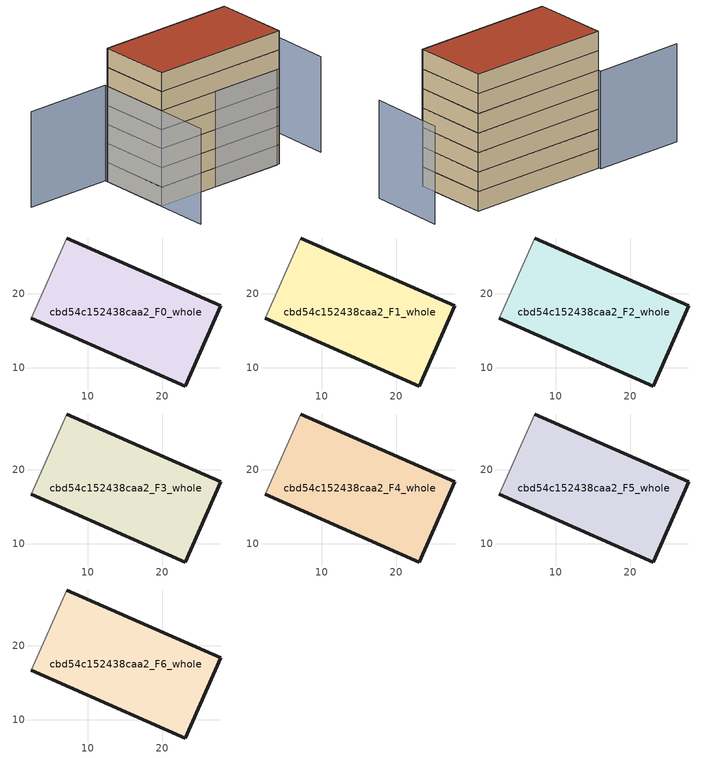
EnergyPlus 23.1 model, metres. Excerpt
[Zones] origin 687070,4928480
cbd54c152438caa2_F0_whole
 floor ground (EU_floor_Construction): 23.1,7.57 27.85,18.38 7.12,27.47 2.38,16.67 z0
 wall outside (EU_wall_Construction): 7.12,27.47 27.85,18.38 23.1,7.57 2.38,16.67 z0:3
 wall adiabatic (EU_wall_Construction): 2.38,16.67 7.12,27.47 z0:3
cbd54c152438caa2_F1_whole
 floor to cbd54c152438caa2_F0_whole (EU_floor_Construction): 23.1,7.57 27.85,18.38 7.12,27.47 2.38,16.67 z3
 wall outside (EU_wall_Construction): 7.12,27.47 27.85,18.38 23.1,7.57 2.38,16.67 z3:6
 wall adiabatic (EU_wall_Construction): 2.38,16.67 7.12,27.47 z3:6
cbd54c152438caa2_F2_whole
 floor to cbd54c152438caa2_F1_whole (EU_floor_Construction): 23.1,7.57 27.85,18.38 7.12,27.47 2.38,16.67 z6
 wall outside (EU_wall_Construction): 7.12,27.47 27.85,18.38 23.1,7.57 2.38,16.67 z6:9
 wall adiabatic (EU_wall_Construction): 2.38,16.67 7.12,27.47 z6:9
cbd54c152438caa2_F3_whole
 floor to cbd54c152438caa2_F2_whole (EU_floor_Construction): 23.1,7.57 27.85,18.38 7.12,27.47 2.38,16.67 z9
 wall outside (EU_wall_Construction): 7.12,27.47 27.85,18.38 23.1,7.57 2.38,16.67 z9:12
 wall adiabatic (EU_wall_Construction): 2.38,16.67 7.12,27.47 z9:12
cbd54c152438caa2_F4_whole
 floor to cbd54c152438caa2_F3_whole (EU_floor_Construction): 23.1,7.57 27.85,18.38 7.12,27.47 2.38,16.67 z12
 wall outside (EU_wall_Construction): 7.12,27.47 27.85,18.38 23.1,7.57 2.38,16.67 z12:15
 wall adiabatic (EU_wall_Construction): 2.38,16.67 7.12,27.47 z12:15
cbd54c152438caa2_F5_whole
 floor to cbd54c152438caa2_F4_whole (EU_floor_Construction): 23.1,7.57 27.85,18.38 7.12,27.47 2.38,16.67 z15
 wall outside (EU_wall_Construction): 7.12,27.47 27.85,18.38 23.1,7.57 2.38,16.67 z15:18
 wall adiabatic (EU_wall_Construction): 2.38,16.67 7.12,27.47 z15:18
cbd54c152438caa2_F6_whole
 floor to cbd54c152438caa2_F5_whole (EU_floor_Construction): 23.1,7.57 27.85,18.38 7.12,27.47 2.38,16.67 z18
 wall outside (EU_wall_Construction): 7.12,27.47 27.85,18.38 23.1,7.57 2.38,16.67 z18:21
 wall adiabatic (EU_wall_Construction): 2.38,16.67 7.12,27.47 z18:21
 roof outside (EU_roof_Construction): 27.85,18.38 23.1,7.57 2.38,16.67 7.12,27.47 z21
shading: 9.19,13.69 22.65,7.68 / 29.46,3.85 34.42,14.65 / -5.83,33.63 7.23,27.87 / 7.23,27.87 -1.14,8.89 z0:15
[Building]
EU S2 Campaign: North Axis=0; Terrain=City; Solar Distribution=FullExterior
[Site:Location]
Bologna: Latitude=44.5; Longitude=11.25; Time Zone=1; Elevation=37
[SizingPeriod:WeatherFileDays]
AnnualSizingPeriod: Begin Month=1; Begin Day of Month=1; End Month=12; End Day of Month=31; Day of Week for Start Day=Monday; Use Weather File Daylight Saving Period=No; Use Weather File Rain and Snow Indicators=No
[MATERIAL]
EU_InternalMass_Material: Roughness=MediumRough; Thickness=0.1; Conductivity=1; Density=1800; Specific Heat=900; Thermal Absorptance=0.9; Solar Absorptance=0.7; Visible Absorptance=0.7
[MATERIAL:NOMASS] Roughness=MediumRough; Thermal Absorptance=0.9; Solar Absorptance=0.7; Visible Absorptance=0.7
Name | Thermal Resistance
EU_wall_NoMass | 0.905828
EU_roof_NoMass | 0.37593
EU_floor_NoMass | 0.67114
[CONSTRUCTION]
EU_wall_Construction: EU_wall_NoMass
EU_roof_Construction: EU_roof_NoMass
EU_floor_Construction: EU_floor_NoMass
EU_InternalMass_Construction: EU_InternalMass_Material
[ZONE] Type=1; Multiplier=1; Ceiling Height=autocalculate; Volume=801.799; Floor Area=autocalculate; Part of Total Floor Area=Yes
cbd54c152438caa2_F0_whole; cbd54c152438caa2_F1_whole; cbd54c152438caa2_F2_whole; cbd54c152438caa2_F3_whole; cbd54c152438caa2_F4_whole; cbd54c152438caa2_F5_whole; cbd54c152438caa2_F6_whole
[INTERNALMASS] Construction=EU_InternalMass_Construction; Surface Area=267.267
Name | Zone or ZoneList
cbd54c152438caa2_F0_whole_EU_InternalMass | cbd54c152438caa2_F0_whole
cbd54c152438caa2_F1_whole_EU_InternalMass | cbd54c152438caa2_F1_whole
cbd54c152438caa2_F2_whole_EU_InternalMass | cbd54c152438caa2_F2_whole
cbd54c152438caa2_F3_whole_EU_InternalMass | cbd54c152438caa2_F3_whole
cbd54c152438caa2_F4_whole_EU_InternalMass | cbd54c152438caa2_F4_whole
cbd54c152438caa2_F5_whole_EU_InternalMass | cbd54c152438caa2_F5_whole
cbd54c152438caa2_F6_whole_EU_InternalMass | cbd54c152438caa2_F6_whole
[OTHEREQUIPMENT] Fuel Type=Electricity; Design Level Calculation Method=Watts/Area; Power per Zone Floor Area=1; Fraction Latent=0; Fraction Radiant=0; Fraction Lost=0; Carbon Dioxide Generation Rate=0; EndUse Subcategory=EU_Step8_InternalGains
Name | Zone or ZoneList or Space or SpaceList | Schedule
EU_Step8_InternalGain_cbd54c152438caa2_F0_whole_f000 | cbd54c152438caa2_F0_whole | EU_Step8_GainSchedule_cbd54c152438caa2_F0_whole_f000
EU_Step8_InternalGain_cbd54c152438caa2_F1_whole_f000 | cbd54c152438caa2_F1_whole | EU_Step8_GainSchedule_cbd54c152438caa2_F1_whole_f000
EU_Step8_InternalGain_cbd54c152438caa2_F2_whole_f000 | cbd54c152438caa2_F2_whole | EU_Step8_GainSchedule_cbd54c152438caa2_F2_whole_f000
EU_Step8_InternalGain_cbd54c152438caa2_F3_whole_f000 | cbd54c152438caa2_F3_whole | EU_Step8_GainSchedule_cbd54c152438caa2_F3_whole_f000
EU_Step8_InternalGain_cbd54c152438caa2_F4_whole_f000 | cbd54c152438caa2_F4_whole | EU_Step8_GainSchedule_cbd54c152438caa2_F4_whole_f000
EU_Step8_InternalGain_cbd54c152438caa2_F5_whole_f000 | cbd54c152438caa2_F5_whole | EU_Step8_GainSchedule_cbd54c152438caa2_F5_whole_f000
EU_Step8_InternalGain_cbd54c152438caa2_F6_whole_f000 | cbd54c152438caa2_F6_whole | EU_Step8_GainSchedule_cbd54c152438caa2_F6_whole_f000
[ZONEVENTILATION:DESIGNFLOWRATE] Schedule=EU_AlwaysOn; Design Flow Rate Calculation Method=AirChanges/Hour; Air Changes per Hour=0.73129; Ventilation Type=Natural; Fan Pressure Rise=0; Fan Total Efficiency=1; Constant Term Coefficient=1; Temperature Term Coefficient=0; Velocity Term Coefficient=0; Velocity Squared Term Coefficient=0; Minimum Indoor Temperature=-100; Maximum Indoor Temperature=100; Delta Temperature=-100; Minimum Outdoor Temperature=-100; Maximum Outdoor Temperature=100; Maximum Wind Speed=40
Name | Zone or ZoneList or Space or SpaceList
EU_ConstantAir_cbd54c152438caa2_F0_whole | cbd54c152438caa2_F0_whole
EU_ConstantAir_cbd54c152438caa2_F1_whole | cbd54c152438caa2_F1_whole
EU_ConstantAir_cbd54c152438caa2_F2_whole | cbd54c152438caa2_F2_whole
EU_ConstantAir_cbd54c152438caa2_F3_whole | cbd54c152438caa2_F3_whole
EU_ConstantAir_cbd54c152438caa2_F4_whole | cbd54c152438caa2_F4_whole
EU_ConstantAir_cbd54c152438caa2_F5_whole | cbd54c152438caa2_F5_whole
EU_ConstantAir_cbd54c152438caa2_F6_whole | cbd54c152438caa2_F6_whole
[HVACTEMPLATE:THERMOSTAT] Constant Heating Setpoint=20; Constant Cooling Setpoint=50
EU_HeatOnly_cbd54c152438caa2_F0_whole; EU_HeatOnly_cbd54c152438caa2_F1_whole; EU_HeatOnly_cbd54c152438caa2_F2_whole; EU_HeatOnly_cbd54c152438caa2_F3_whole; EU_HeatOnly_cbd54c152438caa2_F4_whole; EU_HeatOnly_cbd54c152438caa2_F5_whole; EU_HeatOnly_cbd54c152438caa2_F6_whole
[HVACTEMPLATE:ZONE:IDEALLOADSAIRSYSTEM] System Availability Schedule=EU_AlwaysOn; Maximum Heating Supply Air Temperature=50; Minimum Cooling Supply Air Temperature=13; Maximum Heating Supply Air Humidity Ratio=0.0156; Minimum Cooling Supply Air Humidity Ratio=0.0077; Heating Limit=NoLimit; Cooling Limit=NoLimit; Heating Availability Schedule=EU_AlwaysOn; Cooling Availability Schedule=EU_CoolingOff; Dehumidification Control Type=ConstantSensibleHeatRatio; Cooling Sensible Heat Ratio=0.7; Dehumidification Setpoint=60; Humidification Control Type=None; Humidification Setpoint=30; Outdoor Air Method=None; Outdoor Air Flow Rate per Person=0.00944; Outdoor Air Flow Rate per Zone Floor Area=0; Outdoor Air Flow Rate per Zone=0; Demand Controlled Ventilation Type=None; Outdoor Air Economizer Type=NoEconomizer; Heat Recovery Type=None; Sensible Heat Recovery Effectiveness=0.7; Latent Heat Recovery Effectiveness=0.65
Name | Template Thermostat
cbd54c152438caa2_F0_whole | EU_HeatOnly_cbd54c152438caa2_F0_whole
cbd54c152438caa2_F1_whole | EU_HeatOnly_cbd54c152438caa2_F1_whole
cbd54c152438caa2_F2_whole | EU_HeatOnly_cbd54c152438caa2_F2_whole
cbd54c152438caa2_F3_whole | EU_HeatOnly_cbd54c152438caa2_F3_whole
cbd54c152438caa2_F4_whole | EU_HeatOnly_cbd54c152438caa2_F4_whole
cbd54c152438caa2_F5_whole | EU_HeatOnly_cbd54c152438caa2_F5_whole
cbd54c152438caa2_F6_whole | EU_HeatOnly_cbd54c152438caa2_F6_whole
[SIZING:ZONE] Zone Cooling Design Supply Air Temperature Input Method=SupplyAirTemperature; Zone Cooling Design Supply Air Temperature=13; Zone Heating Design Supply Air Temperature Input Method=SupplyAirTemperature; Zone Heating Design Supply Air Temperature=50; Zone Cooling Design Supply Air Humidity Ratio=0.008; Zone Heating Design Supply Air Humidity Ratio=0.008; Cooling Design Air Flow Method=DesignDay; Cooling Design Air Flow Rate=0; Cooling Minimum Air Flow per Zone Floor Area=0.000762; Cooling Minimum Air Flow=0; Cooling Minimum Air Flow Fraction=0.2; Heating Design Air Flow Method=DesignDay; Heating Design Air Flow Rate=0; Heating Maximum Air Flow per Zone Floor Area=0.002032; Heating Maximum Air Flow=0.141576; Heating Maximum Air Flow Fraction=0.3; Account for Dedicated Outdoor Air System=No; Dedicated Outdoor Air System Control Strategy=NeutralSupplyAir; Dedicated Outdoor Air Low Setpoint Temperature for Design=autosize; Dedicated Outdoor Air High Setpoint Temperature for Design=autosize; Zone Load Sizing Method=Sensible Load Only No Latent Load; Zone Latent Cooling Design Supply Air Humidity Ratio Input Method=HumidityRatioDifference; Zone Cooling Design Supply Air Humidity Ratio Difference=0.005; Zone Latent Heating Design Supply Air Humidity Ratio Input Method=HumidityRatioDifference; Zone Humidification Design Supply Air Humidity Ratio Difference=0.005
cbd54c152438caa2_F0_whole; cbd54c152438caa2_F1_whole; cbd54c152438caa2_F2_whole; cbd54c152438caa2_F3_whole; cbd54c152438caa2_F4_whole; cbd54c152438caa2_F5_whole; cbd54c152438caa2_F6_whole
[SCHEDULE:CONSTANT]
Name | Hourly Value
EU_AlwaysOn | 1
EU_CoolingOff | 0
[SCHEDULE:FILE] Column Number=1; Rows to Skip at Top=0; Number of Hours of Data=8760; Column Separator=Comma; Interpolate to Timestep=No; Minutes per Item=60; Adjust Schedule for Daylight Savings=Yes
Name | File
EU_Step8_GainSchedule_cbd54c152438caa2_F0_whole_f000 | ../../schedules/cbd54c152438caa2/cbd54c152438caa2_F0_whole_f000_gain.csv
EU_Step8_GainSchedule_cbd54c152438caa2_F1_whole_f000 | ../../schedules/cbd54c152438caa2/cbd54c152438caa2_F1_whole_f000_gain.csv
EU_Step8_GainSchedule_cbd54c152438caa2_F2_whole_f000 | ../../schedules/cbd54c152438caa2/cbd54c152438caa2_F2_whole_f000_gain.csv
EU_Step8_GainSchedule_cbd54c152438caa2_F3_whole_f000 | ../../schedules/cbd54c152438caa2/cbd54c152438caa2_F3_whole_f000_gain.csv
EU_Step8_GainSchedule_cbd54c152438caa2_F4_whole_f000 | ../../schedules/cbd54c152438caa2/cbd54c152438caa2_F4_whole_f000_gain.csv
EU_Step8_GainSchedule_cbd54c152438caa2_F5_whole_f000 | ../../schedules/cbd54c152438caa2/cbd54c152438caa2_F5_whole_f000_gain.csv
EU_Step8_GainSchedule_cbd54c152438caa2_F6_whole_f000 | ../../schedules/cbd54c152438caa2/cbd54c152438caa2_F6_whole_f000_gain.csv
